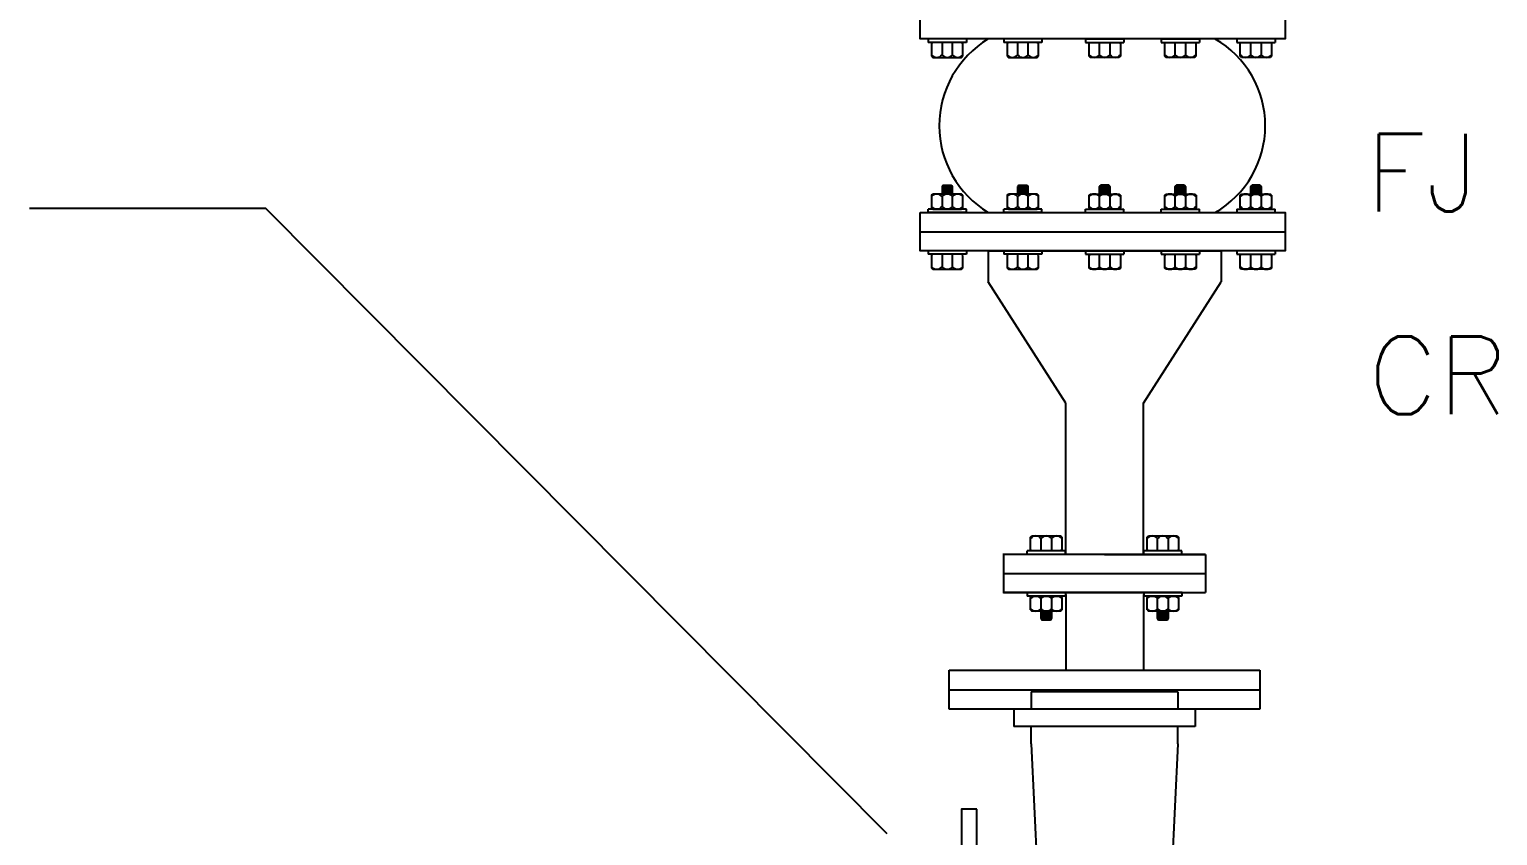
# Model space of a CAD drawing. Header units: inches. Extents: x 72601 to 92539, y -26779 to -15965.
# Drawn here: x 76510 to 77454, y -18654 to -18135 of the extents above; entities that cross this region are included whole.
import ezdxf

# ---------------------------------------------------------------- set-up
doc = ezdxf.new("R2010")
doc.units = ezdxf.units.IN
doc.header["$MEASUREMENT"] = 0
doc.layers.add('FENCE', color=1, linetype='Continuous')
doc.layers.add('M-X-BKGD', color=8, linetype='Continuous')
doc.styles.add('SIMS', font='simplex.shx')
doc.styles.get("Standard").update_dxf_attribs({"font": 'arial.ttf'})
doc.dimstyles.get("Standard").update_dxf_attribs({"dimtxt": 0.18, "dimasz": 0.18, "dimexe": 0.18, "dimexo": 0.0625, "dimgap": 0.09, "dimtad": 0, "dimtih": 1, "dimtoh": 1, "dimdec": 4, "dimzin": 0, "dimdsep": 46, "dimtxsty": 'Standard', "dimcen": 0.09, "dimadec": 0, "dimazin": 0, "dimtfac": 1, "dimtdec": 4, "dimtofl": 0, "dimtmove": 0, "dimatfit": 3, "dimfxl": 1, "dimtolj": 1, "dimtzin": 0, "dimarcsym": 0})

msp = doc.modelspace()

# ---------------------------------------------------------------- linework, layer by layer
at = {"layer": 'M-X-BKGD'}
for p, q in [((77112.56, -18140.92), (77087.95, -18140.92)), ((77087.95, -18140.92), (77087.95, -18143.15)), ((77112.56, -18143.15), (77087.95, -18143.15)), ((77090.17, -18143.95), (77090.98, -18143.15)), ((77090.17, -18143.95), (77090.17, -18152.02)), ((77096.89, -18143.15), (77096.89, -18151.19)), ((77103.61, -18151.19), (77103.61, -18143.15)), ((77110.33, -18143.95), (77109.53, -18143.15)), ((77110.33, -18152.02), (77110.33, -18143.95)), ((77112.56, -18140.92), (77112.56, -18143.15)), ((77136.62, -18140.92), (77136.62, -18143.15)), ((77161.22, -18140.92), (77136.62, -18140.92)), ((77161.22, -18143.15), (77136.62, -18143.15)), ((77138.84, -18143.95), (77139.65, -18143.15)), ((77138.84, -18143.95), (77138.84, -18152.02)), ((77145.56, -18143.15), (77145.56, -18151.19)), ((77152.28, -18151.19), (77152.28, -18143.15)), ((77159, -18143.95), (77158.2, -18143.15)), ((77159, -18152.02), (77159, -18143.95)), ((77161.22, -18140.92), (77161.22, -18143.15)), ((77189.28, -18140.92), (77213.89, -18140.92)), ((77189.28, -18140.92), (77189.28, -18143.15)), ((77189.28, -18143.15), (77213.89, -18143.15)), ((77191.5, -18143.95), (77192.31, -18143.15)), ((77191.5, -18152.02), (77191.5, -18143.95)), ((77198.22, -18151.19), (77198.22, -18143.15)), ((77204.95, -18143.15), (77204.95, -18151.19)), ((77211.67, -18143.95), (77210.86, -18143.15)), ((77211.67, -18143.95), (77211.67, -18152.02)), ((77213.89, -18140.92), (77213.89, -18143.15)), ((77237.95, -18140.92), (77237.95, -18143.15)), ((77237.95, -18140.92), (77262.56, -18140.92)), ((77237.95, -18143.15), (77262.56, -18143.15)), ((77240.17, -18143.95), (77240.98, -18143.15)), ((77240.17, -18152.02), (77240.17, -18143.95)), ((77246.89, -18151.19), (77246.89, -18143.15)), ((77253.61, -18143.15), (77253.61, -18151.19)), ((77260.33, -18143.95), (77259.53, -18143.15)), ((77260.33, -18143.95), (77260.33, -18152.02)), ((77262.56, -18140.92), (77262.56, -18143.15)), ((77286.61, -18140.92), (77286.61, -18143.15)), ((77286.61, -18143.15), (77311.22, -18143.15)), ((77288.84, -18143.95), (77289.64, -18143.15)), ((77288.84, -18152.02), (77288.84, -18143.95)), ((77295.56, -18151.19), (77295.56, -18143.15)), ((77302.28, -18143.15), (77302.28, -18151.19)), ((77309, -18143.95), (77308.19, -18143.15)), ((77309, -18143.95), (77309, -18152.02)), ((77311.22, -18140.92), (77311.22, -18143.15)), ((77090.17, -18152.02), (77090.98, -18152.82)), ((77090.98, -18152.82), (77109.53, -18152.82)), ((77109.53, -18152.82), (77110.33, -18152.02)), ((77138.84, -18152.02), (77139.65, -18152.82)), ((77139.65, -18152.82), (77158.2, -18152.82)), ((77158.2, -18152.82), (77159, -18152.02)), ((77192.31, -18152.82), (77191.5, -18152.02)), ((77210.86, -18152.82), (77192.31, -18152.82)), ((77211.67, -18152.02), (77210.86, -18152.82)), ((77240.98, -18152.82), (77240.17, -18152.02)), ((77259.53, -18152.82), (77240.98, -18152.82)), ((77260.33, -18152.02), (77259.53, -18152.82)), ((77289.64, -18152.82), (77288.84, -18152.02)), ((77308.19, -18152.82), (77289.64, -18152.82)), ((77309, -18152.02), (77308.19, -18152.82)), ((77090.17, -18241.57), (77090.98, -18240.77)), ((77090.17, -18241.57), (77090.17, -18249.64)), ((77109.54, -18240.77), (77090.98, -18240.77)), ((77096.9, -18235.96), (77096.9, -18240.77)), ((77096.9, -18242.38), (77096.9, -18248.81)), ((77097.7, -18235.15), (77102.81, -18235.15)), ((77103.62, -18240.77), (77103.62, -18235.96)), ((77103.62, -18248.81), (77103.62, -18242.38)), ((77110.34, -18241.57), (77109.54, -18240.77)), ((77110.34, -18249.64), (77110.34, -18241.57)), ((77138.84, -18241.57), (77139.65, -18240.77)), ((77138.84, -18241.57), (77138.84, -18249.64)), ((77158.2, -18240.77), (77139.65, -18240.77)), ((77145.56, -18235.96), (77145.56, -18240.77)), ((77145.56, -18242.38), (77145.56, -18248.81)), ((77146.37, -18235.15), (77151.48, -18235.15)), ((77152.29, -18240.77), (77152.29, -18235.96)), ((77152.29, -18248.81), (77152.29, -18242.38)), ((77159.01, -18241.57), (77158.2, -18240.77)), ((77159.01, -18249.64), (77159.01, -18241.57)), ((77191.5, -18241.57), (77192.31, -18240.77)), ((77191.5, -18249.64), (77191.5, -18241.57)), ((77192.31, -18240.77), (77210.87, -18240.77)), ((77198.23, -18240.77), (77198.23, -18235.96)), ((77198.23, -18248.81), (77198.23, -18242.38)), ((77204.14, -18235.15), (77199.03, -18235.15)), ((77204.95, -18235.96), (77204.95, -18240.77)), ((77204.95, -18242.38), (77204.95, -18248.81)), ((77211.67, -18241.57), (77210.87, -18240.77)), ((77211.67, -18241.57), (77211.67, -18249.64)), ((77240.17, -18241.57), (77240.98, -18240.77)), ((77240.17, -18249.64), (77240.17, -18241.57)), ((77240.98, -18240.77), (77259.53, -18240.77)), ((77246.89, -18240.77), (77246.89, -18235.96)), ((77246.89, -18248.81), (77246.89, -18242.38)), ((77252.81, -18235.15), (77247.7, -18235.15)), ((77253.62, -18235.96), (77253.62, -18240.77)), ((77253.62, -18242.38), (77253.62, -18248.81)), ((77260.34, -18241.57), (77259.53, -18240.77)), ((77260.34, -18241.57), (77260.34, -18249.64)), ((77288.84, -18241.57), (77289.64, -18240.77)), ((77288.84, -18249.64), (77288.84, -18241.57)), ((77289.64, -18240.77), (77308.2, -18240.77)), ((77295.56, -18240.77), (77295.56, -18235.96)), ((77295.56, -18248.81), (77295.56, -18242.38)), ((77301.48, -18235.15), (77296.37, -18235.15)), ((77302.28, -18235.96), (77302.28, -18240.77)), ((77302.28, -18242.38), (77302.28, -18248.81)), ((77309.01, -18241.57), (77308.2, -18240.77)), ((77309.01, -18241.57), (77309.01, -18249.64)), ((77112.56, -18250.45), (77087.95, -18250.45)), ((77087.95, -18252.67), (77087.95, -18250.45)), ((77112.56, -18252.67), (77087.95, -18252.67)), ((77090.17, -18249.64), (77090.98, -18250.45)), ((77090.98, -18250.45), (77109.54, -18250.45)), ((77109.54, -18250.45), (77110.34, -18249.64)), ((77112.56, -18252.67), (77112.56, -18250.45)), ((77136.62, -18252.67), (77136.62, -18250.45)), ((77161.23, -18250.45), (77136.62, -18250.45)), ((77161.23, -18252.67), (77136.62, -18252.67)), ((77138.84, -18249.64), (77139.65, -18250.45)), ((77139.65, -18250.45), (77158.2, -18250.45)), ((77158.2, -18250.45), (77159.01, -18249.64)), ((77161.23, -18252.67), (77161.23, -18250.45)), ((77189.28, -18250.45), (77213.89, -18250.45)), ((77189.28, -18252.67), (77189.28, -18250.45)), ((77189.28, -18252.67), (77213.89, -18252.67)), ((77192.31, -18250.45), (77191.5, -18249.64)), ((77210.87, -18250.45), (77192.31, -18250.45)), ((77211.67, -18249.64), (77210.87, -18250.45)), ((77213.89, -18252.67), (77213.89, -18250.45)), ((77237.95, -18252.67), (77237.95, -18250.45)), ((77237.95, -18250.45), (77262.56, -18250.45)), ((77237.95, -18252.67), (77262.56, -18252.67)), ((77240.98, -18250.45), (77240.17, -18249.64)), ((77259.53, -18250.45), (77240.98, -18250.45)), ((77260.34, -18249.64), (77259.53, -18250.45)), ((77262.56, -18252.67), (77262.56, -18250.45)), ((77286.62, -18250.45), (77311.23, -18250.45)), ((77286.62, -18250.45), (77286.62, -18252.67)), ((77289.64, -18250.45), (77288.84, -18249.64)), ((77308.2, -18250.45), (77289.64, -18250.45)), ((77309.01, -18249.64), (77308.2, -18250.45)), ((77311.23, -18252.67), (77311.23, -18250.45)), ((77082.85, -18265), (77317.66, -18265)), ((77112.56, -18277.33), (77087.95, -18277.33)), ((77087.95, -18277.33), (77087.95, -18279.55)), ((77112.56, -18279.55), (77087.95, -18279.55)), ((77090.18, -18280.36), (77090.98, -18279.55)), ((77090.18, -18280.36), (77090.18, -18288.42)), ((77096.9, -18279.55), (77096.9, -18287.59)), ((77103.62, -18287.59), (77103.62, -18279.55)), ((77110.34, -18280.36), (77109.53, -18279.55)), ((77110.34, -18288.42), (77110.34, -18280.36)), ((77112.56, -18277.33), (77112.56, -18279.55)), ((77126.69, -18277.33), (77276.49, -18277.33)), ((77126.69, -18277.33), (77126.69, -18297.33)), ((77126.69, -18277.33), (77276.49, -18277.33)), ((77136.62, -18277.33), (77136.62, -18279.55)), ((77161.23, -18277.33), (77136.62, -18277.33)), ((77161.23, -18279.55), (77136.62, -18279.55)), ((77138.84, -18280.36), (77139.65, -18279.55)), ((77138.84, -18280.36), (77138.84, -18288.42)), ((77145.56, -18279.55), (77145.56, -18287.59)), ((77152.29, -18287.59), (77152.29, -18279.55)), ((77159.01, -18280.36), (77158.2, -18279.55)), ((77159.01, -18288.42), (77159.01, -18280.36)), ((77161.23, -18277.33), (77161.23, -18279.55)), ((77189.28, -18277.33), (77213.89, -18277.33)), ((77189.28, -18277.33), (77189.28, -18279.55)), ((77189.28, -18279.55), (77213.89, -18279.55)), ((77191.51, -18280.36), (77192.31, -18279.55)), ((77191.51, -18288.42), (77191.51, -18280.36)), ((77198.23, -18287.59), (77198.23, -18279.55)), ((77201.59, -18277.33), (77201.59, -18277.33)), ((77201.59, -18277.33), (77201.59, -18277.33)), ((77204.95, -18279.55), (77204.95, -18287.59)), ((77211.67, -18280.36), (77210.86, -18279.55)), ((77211.67, -18280.36), (77211.67, -18288.42)), ((77213.89, -18277.33), (77213.89, -18279.55)), ((77237.95, -18277.33), (77237.95, -18279.55)), ((77237.95, -18277.33), (77262.56, -18277.33)), ((77237.95, -18279.55), (77262.56, -18279.55)), ((77240.17, -18280.36), (77240.98, -18279.55)), ((77240.17, -18288.42), (77240.17, -18280.36)), ((77246.89, -18287.59), (77246.89, -18279.55)), ((77253.62, -18279.55), (77253.62, -18287.59)), ((77260.34, -18280.36), (77259.53, -18279.55)), ((77260.34, -18280.36), (77260.34, -18288.42)), ((77262.56, -18277.33), (77262.56, -18279.55)), ((77276.49, -18277.33), (77276.49, -18297.33)), ((77286.62, -18277.33), (77286.62, -18279.55)), ((77286.62, -18279.55), (77311.23, -18279.55)), ((77288.84, -18280.36), (77289.65, -18279.55)), ((77288.84, -18288.42), (77288.84, -18280.36)), ((77295.56, -18287.59), (77295.56, -18279.55)), ((77302.28, -18279.55), (77302.28, -18287.59)), ((77309, -18280.36), (77308.2, -18279.55)), ((77309, -18280.36), (77309, -18288.42)), ((77311.23, -18277.33), (77311.23, -18279.55)), ((77090.18, -18288.42), (77090.98, -18289.23)), ((77090.98, -18289.23), (77109.53, -18289.23)), ((77109.53, -18289.23), (77110.34, -18288.42)), ((77138.84, -18288.42), (77139.65, -18289.23)), ((77139.65, -18289.23), (77158.2, -18289.23)), ((77158.2, -18289.23), (77159.01, -18288.42)), ((77192.31, -18289.23), (77191.51, -18288.42)), ((77210.86, -18289.23), (77192.31, -18289.23)), ((77211.67, -18288.42), (77210.86, -18289.23)), ((77240.98, -18289.23), (77240.17, -18288.42)), ((77259.53, -18289.23), (77240.98, -18289.23)), ((77260.34, -18288.42), (77259.53, -18289.23)), ((77289.65, -18289.23), (77288.84, -18288.42)), ((77308.2, -18289.23), (77289.65, -18289.23)), ((77309, -18288.42), (77308.2, -18289.23)), ((77176.49, -18375.45), (77126.69, -18297.33)), ((77226.49, -18375.45), (77276.49, -18297.33)), ((77176.49, -18472.72), (77176.49, -18375.45)), ((77226.49, -18472.72), (77226.49, -18375.45)), ((77201.49, -18472.72), (77136.49, -18472.72)), ((77184.72, -18472.72), (77160.67, -18472.72)), ((77201.49, -18472.72), (77266.49, -18472.72)), ((77266.49, -18472.72), (77266.49, -18497.37)), ((77251.49, -18497.37), (77151.49, -18497.37)), ((77176.68, -18547.37), (77176.68, -18498.48)), ((77226.68, -18547.37), (77226.68, -18498.48)), ((77101.49, -18572.37), (77101.49, -18547.37)), ((77101.49, -18547.37), (77201.49, -18547.37)), ((77201.49, -18547.37), (77301.49, -18547.37)), ((77301.49, -18547.37), (77301.49, -18572.37)), ((77101.49, -18559.87), (77301.49, -18559.87)), ((77248.66, -18561.16), (77154.32, -18561.16)), ((77154.32, -18561.16), (77154.32, -18572.37)), ((77248.66, -18561.16), (77248.66, -18572.37)), ((77201.49, -18572.37), (77101.49, -18572.37)), ((77259.87, -18572.37), (77143.11, -18572.37)), ((77143.11, -18572.37), (77143.11, -18583.58)), ((77259.87, -18572.37), (77143.11, -18572.37)), ((77301.49, -18572.37), (77201.49, -18572.37)), ((77259.87, -18572.37), (77259.87, -18583.58)), ((77259.87, -18583.58), (77143.11, -18583.58)), ((77154.32, -18594.79), (77154.32, -18583.58)), ((77248.66, -18594.79), (77248.66, -18583.58)), ((77154.32, -18594.79), (77167.27, -18865.37)), ((77248.66, -18594.79), (77235.71, -18865.37))]:
    msp.add_line(p, q, dxfattribs=at)
at = {"layer": 'M-X-BKGD', "linetype": 'Continuous'}
for p, q in [((77153.91, -18461.62), (77154.72, -18460.82)), ((77153.91, -18469.69), (77153.91, -18461.62)), ((77154.72, -18460.82), (77173.27, -18460.82)), ((77173.27, -18460.82), (77174.07, -18461.62)), ((77174.07, -18461.62), (77174.07, -18469.69)), ((77228.91, -18461.62), (77229.71, -18460.82)), ((77228.91, -18469.69), (77228.91, -18461.62)), ((77229.71, -18460.82), (77248.26, -18460.82)), ((77248.26, -18460.82), (77249.07, -18461.62)), ((77249.07, -18461.62), (77249.07, -18469.69)), ((77176.29, -18470.5), (77151.69, -18470.5)), ((77151.69, -18472.72), (77151.69, -18470.5)), ((77153.91, -18469.69), (77154.72, -18470.5)), ((77160.63, -18470.5), (77160.63, -18462.45)), ((77167.35, -18462.45), (77167.35, -18470.5)), ((77174.07, -18469.69), (77173.27, -18470.5)), ((77176.29, -18472.72), (77176.29, -18470.5)), ((77251.29, -18470.5), (77226.68, -18470.5)), ((77226.68, -18472.72), (77226.68, -18470.5)), ((77228.91, -18469.69), (77229.71, -18470.5)), ((77235.63, -18470.5), (77235.63, -18462.45)), ((77242.35, -18462.45), (77242.35, -18470.5)), ((77249.07, -18469.69), (77248.26, -18470.5)), ((77251.29, -18472.72), (77251.29, -18470.5)), ((77160.67, -18472.72), (77136.06, -18472.72)), ((77209.33, -18472.72), (77184.72, -18472.72)), ((77136.49, -18485.05), (77266.49, -18485.05)), ((77160.67, -18497.37), (77136.06, -18497.37)), ((77151.69, -18497.37), (77151.69, -18499.6)), ((77176.29, -18497.37), (77176.29, -18499.6)), ((77209.33, -18497.37), (77184.72, -18497.37)), ((77226.68, -18497.37), (77226.68, -18499.6)), ((77251.29, -18497.37), (77251.29, -18499.6)), ((77176.29, -18499.6), (77151.69, -18499.6)), ((77153.91, -18500.4), (77154.71, -18499.6)), ((77153.91, -18508.47), (77153.91, -18500.4)), ((77153.91, -18508.47), (77154.71, -18509.28)), ((77154.71, -18499.6), (77173.27, -18499.6)), ((77160.63, -18507.67), (77160.63, -18501.23)), ((77167.35, -18501.23), (77167.35, -18507.67)), ((77173.27, -18499.6), (77174.08, -18500.4)), ((77174.08, -18508.47), (77173.27, -18509.28)), ((77174.08, -18500.4), (77174.08, -18508.47)), ((77251.29, -18499.6), (77226.68, -18499.6)), ((77228.9, -18500.4), (77229.71, -18499.6)), ((77228.9, -18508.47), (77228.9, -18500.4)), ((77228.9, -18508.47), (77229.71, -18509.28)), ((77229.71, -18499.6), (77248.27, -18499.6)), ((77235.63, -18507.67), (77235.63, -18501.23)), ((77242.35, -18501.23), (77242.35, -18507.67)), ((77248.27, -18499.6), (77249.07, -18500.4)), ((77249.07, -18508.47), (77248.27, -18509.28)), ((77249.07, -18500.4), (77249.07, -18508.47)), ((77173.27, -18509.28), (77154.71, -18509.28)), ((77160.63, -18514.09), (77160.63, -18509.28)), ((77161.44, -18514.9), (77166.55, -18514.9)), ((77167.35, -18509.28), (77167.35, -18514.09)), ((77248.27, -18509.28), (77229.71, -18509.28)), ((77235.63, -18514.09), (77235.63, -18509.28)), ((77236.43, -18514.9), (77241.54, -18514.9)), ((77242.35, -18509.28), (77242.35, -18514.09))]:
    msp.add_line(p, q, dxfattribs=at)
at = {"layer": 'M-X-BKGD'}
for points in [[(77082.85, -18116.27), (77317.66, -18116.27), (77317.66, -18140.92), (77082.85, -18140.92)], [(77082.85, -18252.67), (77317.66, -18252.67), (77317.66, -18277.33), (77082.85, -18277.33)], [(77119.27, -18636.75), (77109.39, -18636.75), (77109.39, -18889.28), (77119.27, -18889.28)]]:
    msp.add_lwpolyline(points, close=True, dxfattribs=at)
at = {"layer": 'M-X-BKGD', "linetype": 'Continuous'}
msp.add_lwpolyline([(77266.49, -18472.72), (77136.49, -18472.72), (77136.49, -18497.37), (77266.49, -18497.37)], dxfattribs=at)
at = {"layer": 'M-X-BKGD'}
for centre, radius, start, end in [((77160.4, -18196.8), 65.29, 121.15663, 238.84736), ((77240.45, -18196.8), 64.44, 299.88263, 60.12135), ((77093.53, -18148.43), 4.35, 219.38487, 320.61513), ((77100.25, -18148.43), 4.35, 219.38487, 320.61513), ((77106.97, -18148.43), 4.35, 219.38487, 320.61513), ((77142.2, -18148.43), 4.35, 219.38487, 320.61513), ((77148.92, -18148.43), 4.35, 219.38487, 320.61513), ((77155.64, -18148.43), 4.35, 219.38487, 320.61513), ((77194.86, -18148.43), 4.35, 219.38487, 320.61513), ((77201.58, -18148.43), 4.35, 219.38487, 320.61513), ((77208.31, -18148.43), 4.35, 219.38487, 320.61513), ((77243.53, -18148.43), 4.35, 219.38487, 320.61513), ((77250.25, -18148.43), 4.35, 219.38487, 320.61513), ((77256.97, -18148.43), 4.35, 219.38487, 320.61513), ((77292.2, -18148.43), 4.35, 219.38487, 320.61513), ((77298.92, -18148.43), 4.35, 219.38487, 320.61513), ((77305.64, -18148.43), 4.35, 219.38487, 320.61513), ((77093.53, -18245.14), 4.35, 39.38487, 140.61513), ((77097.7, -18235.96), 0.807, 90, 180), ((77097.44, -18253.04), 16.84, 68.48244, 91.85934), ((77100.26, -18245.14), 4.35, 39.38487, 140.61513), ((77097.44, -18253.04), 16.04, 67.3413, 91.85934), ((77097.44, -18253.04), 15.23, 66.06807, 91.85934), ((77097.44, -18253.04), 14.42, 64.63744, 91.85934), ((77097.44, -18253.04), 13.62, 64.36191, 91.85934), ((77097.44, -18253.04), 12.81, 73.4025, 91.85934), ((77097.44, -18253.04), 17.65, 69.51152, 91.03832), ((77102.81, -18235.96), 0.807, 0, 90), ((77106.98, -18245.14), 4.35, 39.38487, 140.61513), ((77142.2, -18245.14), 4.35, 39.38487, 140.61513), ((77146.37, -18235.96), 0.807, 90, 180), ((77146.11, -18253.04), 16.84, 68.48244, 91.85934), ((77148.92, -18245.14), 4.35, 39.38487, 140.61513), ((77146.11, -18253.04), 16.04, 67.3413, 91.85934), ((77146.11, -18253.04), 15.23, 66.06807, 91.85934), ((77146.11, -18253.04), 14.42, 64.63744, 91.85934), ((77146.11, -18253.04), 13.62, 64.36191, 91.85934), ((77146.11, -18253.04), 12.81, 73.4025, 91.85934), ((77146.11, -18253.04), 17.65, 69.51152, 91.03832), ((77151.48, -18235.96), 0.807, 0, 90), ((77155.65, -18245.14), 4.35, 39.38487, 140.61513), ((77194.87, -18245.14), 4.35, 39.38487, 140.61513), ((77199.03, -18235.96), 0.807, 90, 180), ((77204.4, -18253.04), 17.65, 88.96168, 110.48848), ((77204.4, -18253.04), 16.84, 88.14066, 111.51756), ((77204.4, -18253.04), 16.04, 88.14066, 112.6587), ((77204.4, -18253.04), 15.23, 88.14066, 113.93193), ((77204.4, -18253.04), 14.42, 88.14066, 115.36256), ((77201.59, -18245.14), 4.35, 39.38487, 140.61513), ((77204.4, -18253.04), 13.62, 88.14066, 115.63809), ((77204.4, -18253.04), 12.81, 88.14066, 106.5975), ((77204.14, -18235.96), 0.807, 0, 90), ((77208.31, -18245.14), 4.35, 39.38487, 140.61513), ((77243.53, -18245.14), 4.35, 39.38487, 140.61513), ((77247.7, -18235.96), 0.807, 90, 180), ((77253.07, -18253.04), 17.65, 88.96168, 110.48848), ((77253.07, -18253.04), 16.84, 88.14066, 111.51756), ((77253.07, -18253.04), 16.04, 88.14066, 112.6587), ((77253.07, -18253.04), 15.23, 88.14066, 113.93193), ((77253.07, -18253.04), 14.42, 88.14066, 115.36256), ((77250.26, -18245.14), 4.35, 39.38487, 140.61513), ((77253.07, -18253.04), 13.62, 88.14066, 115.63809), ((77253.07, -18253.04), 12.81, 88.14066, 106.5975), ((77252.81, -18235.96), 0.807, 0, 90), ((77256.98, -18245.14), 4.35, 39.38487, 140.61513), ((77292.2, -18245.14), 4.35, 39.38487, 140.61513), ((77296.37, -18235.96), 0.807, 90, 180), ((77301.74, -18253.04), 17.65, 88.96168, 110.48848), ((77301.74, -18253.04), 16.84, 88.14066, 111.51756), ((77301.74, -18253.04), 16.04, 88.14066, 112.6587), ((77301.74, -18253.04), 15.23, 88.14066, 113.93193), ((77301.74, -18253.04), 14.42, 88.14066, 115.36256), ((77298.92, -18245.14), 4.35, 39.38487, 140.61513), ((77301.74, -18253.04), 13.62, 88.14066, 115.63809), ((77301.74, -18253.04), 12.81, 88.14066, 106.5975), ((77301.48, -18235.96), 0.807, 0, 90), ((77305.65, -18245.14), 4.35, 39.38487, 140.61513), ((77093.53, -18246.05), 4.35, 219.38487, 320.61513), ((77100.26, -18246.05), 4.35, 219.38487, 320.61513), ((77106.98, -18246.05), 4.35, 219.38487, 320.61513), ((77142.2, -18246.05), 4.35, 219.38487, 320.61513), ((77148.92, -18246.05), 4.35, 219.38487, 320.61513), ((77155.65, -18246.05), 4.35, 219.38487, 320.61513), ((77194.87, -18246.05), 4.35, 219.38487, 320.61513), ((77201.59, -18246.05), 4.35, 219.38487, 320.61513), ((77208.31, -18246.05), 4.35, 219.38487, 320.61513), ((77243.53, -18246.05), 4.35, 219.38487, 320.61513), ((77250.26, -18246.05), 4.35, 219.38487, 320.61513), ((77256.98, -18246.05), 4.35, 219.38487, 320.61513), ((77292.2, -18246.05), 4.35, 219.38487, 320.61513), ((77298.92, -18246.05), 4.35, 219.38487, 320.61513), ((77305.65, -18246.05), 4.35, 219.38487, 320.61513), ((77093.54, -18284.83), 4.35, 219.38487, 320.61513), ((77100.26, -18284.83), 4.35, 219.38487, 320.61513), ((77106.98, -18284.83), 4.35, 219.38487, 320.61513), ((77142.2, -18284.83), 4.35, 219.38487, 320.61513), ((77148.92, -18284.83), 4.35, 219.38487, 320.61513), ((77155.64, -18284.83), 4.35, 219.38487, 320.61513), ((77194.87, -18284.83), 4.35, 219.38487, 320.61513), ((77201.59, -18284.83), 4.35, 219.38487, 320.61513), ((77208.31, -18284.83), 4.35, 219.38487, 320.61513), ((77243.54, -18284.83), 4.35, 219.38487, 320.61513), ((77250.26, -18284.83), 4.35, 219.38487, 320.61513), ((77256.98, -18284.83), 4.35, 219.38487, 320.61513), ((77292.2, -18284.83), 4.35, 219.38487, 320.61513), ((77298.92, -18284.83), 4.35, 219.38487, 320.61513), ((77305.64, -18284.83), 4.35, 219.38487, 320.61513)]:
    msp.add_arc(centre, radius, start, end, dxfattribs=at)
at = {"layer": 'M-X-BKGD', "linetype": 'Continuous'}
for centre, radius, start, end in [((77157.27, -18465.21), 4.35, 39.38487, 140.61513), ((77163.99, -18465.21), 4.35, 39.38487, 140.61513), ((77170.71, -18465.21), 4.35, 39.38487, 140.61513), ((77232.27, -18465.21), 4.35, 39.38487, 140.61513), ((77238.99, -18465.21), 4.35, 39.38487, 140.61513), ((77245.71, -18465.21), 4.35, 39.38487, 140.61513), ((77157.27, -18503.99), 4.35, 39.38487, 140.61513), ((77157.27, -18504.91), 4.35, 219.38487, 320.61513), ((77163.99, -18503.99), 4.35, 39.38487, 140.61513), ((77163.99, -18504.91), 4.35, 219.38487, 320.61513), ((77170.71, -18503.99), 4.35, 39.38487, 140.61513), ((77170.71, -18504.91), 4.35, 219.38487, 320.61513), ((77232.27, -18503.99), 4.35, 39.38487, 140.61513), ((77232.27, -18504.91), 4.35, 219.38487, 320.61513), ((77238.99, -18503.99), 4.35, 39.38487, 140.61513), ((77238.99, -18504.91), 4.35, 219.38487, 320.61513), ((77245.71, -18503.99), 4.35, 39.38487, 140.61513), ((77245.71, -18504.91), 4.35, 219.38487, 320.61513), ((77161.18, -18497), 16.84, 268.14066, 291.51756), ((77161.44, -18514.09), 0.807, 180, 270), ((77161.18, -18497), 16.04, 268.14066, 292.6587), ((77161.18, -18497), 15.23, 268.14066, 293.93193), ((77161.18, -18497), 14.42, 268.14066, 295.36256), ((77161.18, -18497), 13.62, 268.14066, 295.63809), ((77161.18, -18497), 12.81, 268.14066, 286.5975), ((77161.18, -18497), 17.65, 268.96168, 290.48848), ((77166.55, -18514.09), 0.807, 270, 0), ((77236.17, -18497), 16.84, 268.14066, 291.51756), ((77236.43, -18514.09), 0.807, 180, 270), ((77236.17, -18497), 16.04, 268.14066, 292.6587), ((77236.17, -18497), 15.23, 268.14066, 293.93193), ((77236.17, -18497), 14.42, 268.14066, 295.36256), ((77236.17, -18497), 13.62, 268.14066, 295.63809), ((77236.17, -18497), 12.81, 268.14066, 286.5975), ((77236.17, -18497), 17.65, 268.96168, 290.48848), ((77241.54, -18514.09), 0.807, 270, 0)]:
    msp.add_arc(centre, radius, start, end, dxfattribs=at)

# ---------------------------------------------------------------- texts
at = {"layer": 'FENCE', "color": 3, "char_height": 50, "width": 249.05, "attachment_point": 1, "style": 'SIMS'}
for s, insert in [('\\A1;FJ', (77369.5, -18201.97, -422.18)), ('\\A1;CR', (77370.86, -18332.4, -422.18))]:
    msp.add_mtext(s, dxfattribs=dict(at, insert=insert))

# ---------------------------------------------------------------- leaders
at = {"color": 1}
msp.add_leader([(77061.58, -18652.63), (76661.7, -18250.06), (76509.61, -18250.06)], dimstyle='Standard', override={"dimscale": 1, "dimasz": 0.08, "dimtad": 0, "dimfxl": 0.009}, dxfattribs=at)

doc.saveas('drawing.dxf')
